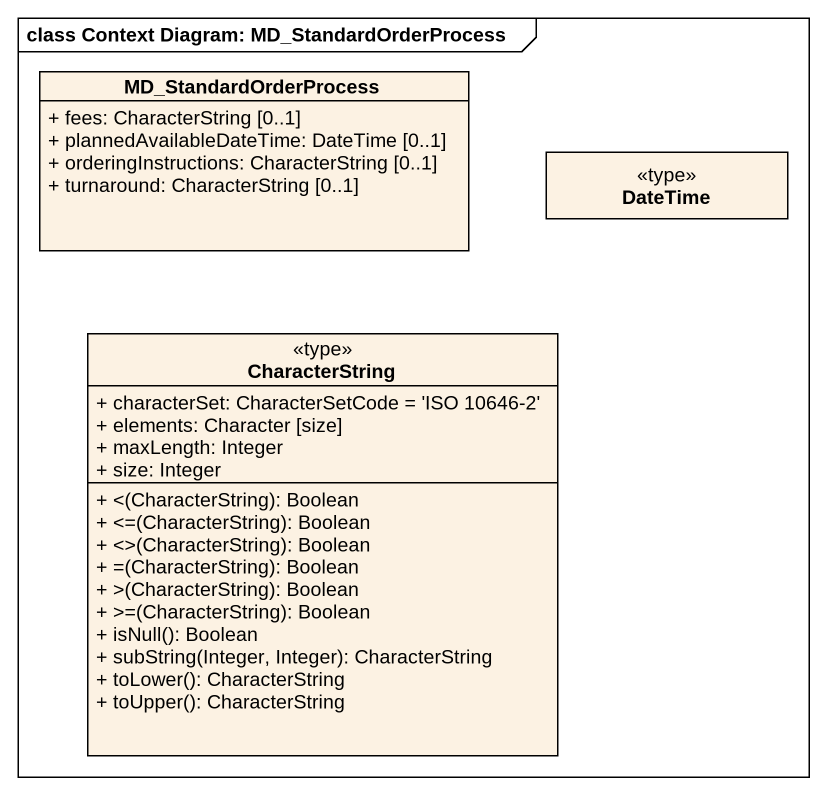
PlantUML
@startuml
mainframe class Context Diagram: MD_StandardOrderProcess
hide circle
hide empty members
skinparam classAttributeIconSize 0
class MD_StandardOrderProcess {
  + fees: CharacterString [0..1]
  + plannedAvailableDateTime: DateTime [0..1]
  + orderingInstructions: CharacterString [0..1]
  + turnaround: CharacterString [0..1]
}
class DateTime <<type>>
class CharacterString <<type>> {
  + characterSet: CharacterSetCode = 'ISO 10646-2'
  + elements: Character [size]
  + maxLength: Integer
  + size: Integer
  + <(CharacterString): Boolean
  + <=(CharacterString): Boolean
  + <>(CharacterString): Boolean
  + =(CharacterString): Boolean
  + >(CharacterString): Boolean
  + >=(CharacterString): Boolean
  + isNull(): Boolean
  + subString(Integer, Integer): CharacterString
  + toLower(): CharacterString
  + toUpper(): CharacterString
}
@enduml
